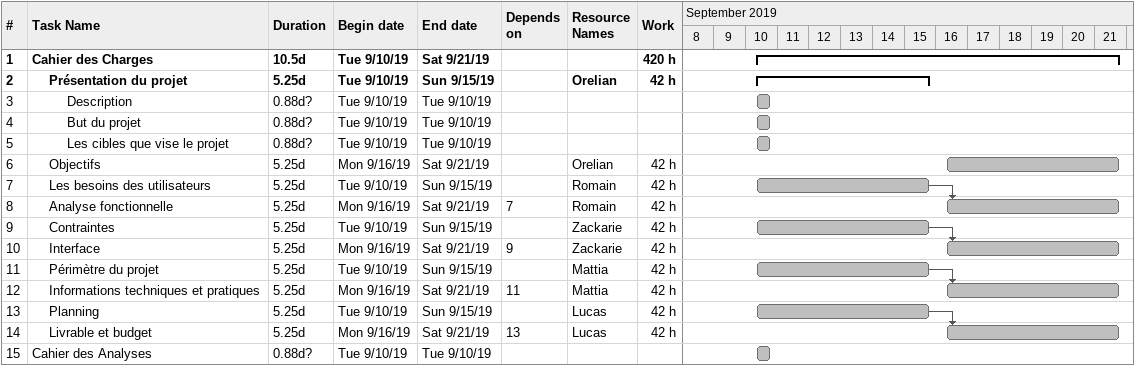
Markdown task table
| ID | Level | Task | Duration | Start | Finish | Predecessors | Resources | Work (h) |
|---|---|---|---|---|---|---|---|---|
| 1 | 1 | **Cahier des Charges** | 10.5d | 2019-09-10 | 2019-09-21 |  |  | 420 |
| 2 | 2 | **Présentation du projet** | 5.25d | 2019-09-10 | 2019-09-15 |  | Orelian | 42 |
| 3 | 3 | Description | 0.88d? | 2019-09-10 | 2019-09-10 |  |  |  |
| 4 | 3 | But du projet | 0.88d? | 2019-09-10 | 2019-09-10 |  |  |  |
| 5 | 3 | Les cibles que vise le projet | 0.88d? | 2019-09-10 | 2019-09-10 |  |  |  |
| 6 | 2 | Objectifs | 5.25d | 2019-09-16 | 2019-09-21 |  | Orelian | 42 |
| 7 | 2 | Les besoins des utilisateurs | 5.25d | 2019-09-10 | 2019-09-15 |  | Romain | 42 |
| 8 | 2 | Analyse fonctionnelle | 5.25d | 2019-09-16 | 2019-09-21 | 7 | Romain | 42 |
| 9 | 2 | Contraintes | 5.25d | 2019-09-10 | 2019-09-15 |  | Zackarie | 42 |
| 10 | 2 | Interface | 5.25d | 2019-09-16 | 2019-09-21 | 9 | Zackarie | 42 |
| 11 | 2 | Périmètre du projet | 5.25d | 2019-09-10 | 2019-09-15 |  | Mattia | 42 |
| 12 | 2 | Informations techniques et pratiques | 5.25d | 2019-09-16 | 2019-09-21 | 11 | Mattia | 42 |
| 13 | 2 | Planning | 5.25d | 2019-09-10 | 2019-09-15 |  | Lucas | 42 |
| 14 | 2 | Livrable et budget | 5.25d | 2019-09-16 | 2019-09-21 | 13 | Lucas | 42 |
| 15 | 1 | Cahier des Analyses | 0.88d? | 2019-09-10 | 2019-09-10 |  |  |  |
